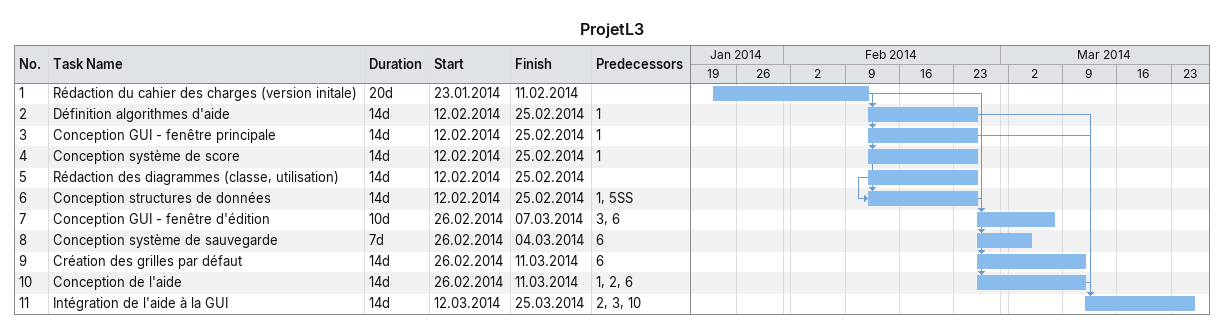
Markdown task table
ProjetL3

| ID | Task | Duration | Start | Finish | Predecessors |
|---|---|---|---|---|---|
| 1 | Rédaction du cahier des charges (version initale) | 20d | 2014-01-23 | 2014-02-11 |  |
| 2 | Définition algorithmes d'aide | 14d | 2014-02-12 | 2014-02-25 | 1 |
| 3 | Conception GUI - fenêtre principale | 14d | 2014-02-12 | 2014-02-25 | 1 |
| 4 | Conception système de score | 14d | 2014-02-12 | 2014-02-25 | 1 |
| 5 | Rédaction des diagrammes (classe, utilisation) | 14d | 2014-02-12 | 2014-02-25 |  |
| 6 | Conception structures de données | 14d | 2014-02-12 | 2014-02-25 | 1, 5SS |
| 7 | Conception GUI - fenêtre d'édition | 10d | 2014-02-26 | 2014-03-07 | 3, 6 |
| 8 | Conception système de sauvegarde | 7d | 2014-02-26 | 2014-03-04 | 6 |
| 9 | Création des grilles par défaut | 14d | 2014-02-26 | 2014-03-11 | 6 |
| 10 | Conception de l'aide | 14d | 2014-02-26 | 2014-03-11 | 1, 2, 6 |
| 11 | Intégration de l'aide à la GUI | 14d | 2014-03-12 | 2014-03-25 | 2, 3, 10 |
